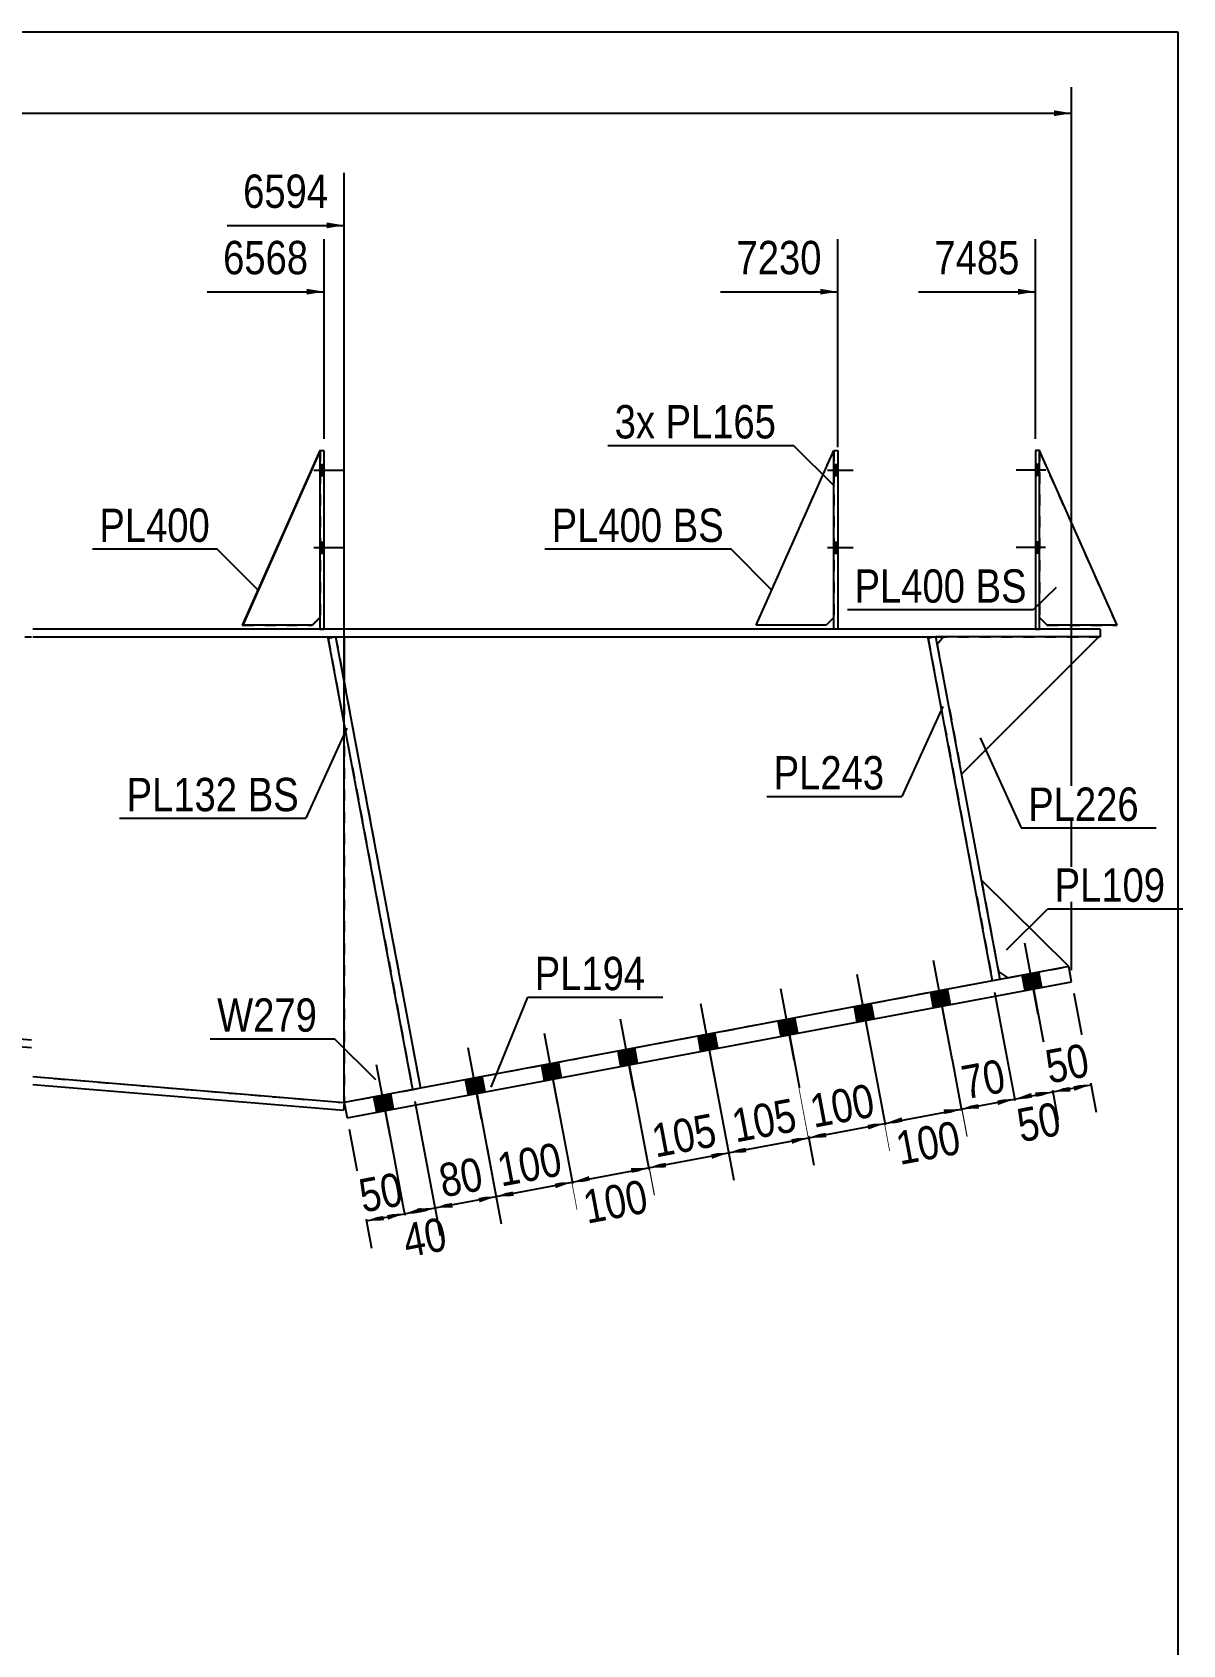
# Model space of a CAD drawing. Header units: millimetres. Extents: x -16 to 387, y -215 to 62.
# Drawn here: x 287.8 to 386.7, y -76.6 to 61.9 of the extents above; entities that cross this region are included whole.
import ezdxf

# ---------------------------------------------------------------- set-up
doc = ezdxf.new("R2010")
doc.units = ezdxf.units.MM
doc.linetypes.add('DXK_LINE_DOT1', pattern=[1.8814, 0.9407, -0.9407])
doc.styles.add('Arial Narrow', font='ARIALN.TTF', dxfattribs={"height": 0.2})

# ---------------------------------------------------------------- blocks, each defined once
blk = doc.blocks.new('Unknown-627306620-1201')
at = {"color": 5, "linetype": 'Continuous'}
for p, q in [((386.29, 61.94), (-13.71, 61.94)), ((386.29, -215.06), (386.29, 61.94))]:
    blk.add_line(p, q, dxfattribs=at)
blk = doc.blocks.new('Part-627306620-1448 - 1425')
at = {"color": 2, "linetype": 'Continuous'}
for p, q in [((313.26, 9.88), (313.91, 10)), ((320.54, -28.89), (313.26, 9.88)), ((313.91, 10), (321.2, -28.77))]:
    blk.add_line(p, q, dxfattribs=at)
at = {"color": 7, "linetype": 'DXK_LINE_DOT1'}
blk.add_line((321.2, -28.77), (320.54, -28.89), dxfattribs=at)
blk = doc.blocks.new('Part-627306620-1779 - 1425')
at = {"color": 2, "linetype": 'Continuous'}
for p, q in [((381.04, 11), (374.37, 26)), ((375.04, 11), (374.37, 11.67)), ((381.04, 11), (375.04, 11))]:
    blk.add_line(p, q, dxfattribs=at)
blk = doc.blocks.new('Part-627306620-1470 - 1425')
at = {"color": 2, "linetype": 'Continuous'}
for p, q in [((365.47, 10), (364.81, 9.88)), ((370.34, -19.54), (364.81, 9.88)), ((370.99, -19.42), (365.47, 10))]:
    blk.add_line(p, q, dxfattribs=at)
at = {"color": 7, "linetype": 'DXK_LINE_DOT1'}
blk.add_line((370.99, -19.42), (370.34, -19.54), dxfattribs=at)
blk = doc.blocks.new('Part-627306620-1492 - 1425')
at = {"color": 2, "linetype": 'Continuous'}
for p, q in [((181.89, -11.67), (181.84, -12.33)), ((181.84, -12.33), (199.86, -13.84)), ((181.89, -11.67), (199.86, -13.17)), ((199.96, -14.13), (243.83, -17.8)), ((199.96, -14.8), (243.83, -18.46)), ((243.93, -20.95), (287.79, -24.61)), ((243.93, -21.62), (287.79, -25.28)), ((287.89, -27.77), (314.64, -30)), ((287.89, -28.44), (314.59, -30.66)), ((314.64, -30), (314.59, -30.66))]:
    blk.add_line(p, q, dxfattribs=at)
blk = doc.blocks.new('Part-627306620-1514 - 1425')
at = {"color": 2, "linetype": 'Continuous'}
for p, q in [((314.64, 10), (314.64, 6.12)), ((364.79, 10), (364.81, 9.88)), ((314.64, -30), (314.64, 2.51))]:
    blk.add_line(p, q, dxfattribs=at)
at = {"color": 7, "linetype": 'DXK_LINE_DOT1'}
for p, q in [((314.64, 10), (364.79, 10)), ((364.81, 9.88), (370.34, -19.54)), ((314.64, 6.12), (314.64, 2.51)), ((370.34, -19.54), (321.2, -28.77)), ((320.54, -28.89), (314.64, -30))]:
    blk.add_line(p, q, dxfattribs=at)
blk = doc.blocks.new('Bolt-627306620-1871 - 1425')
at = {"linetype": 'Continuous'}
for points in [[(374.37, 23.87), (374.37, 24.8), (374.04, 24.8), (374.04, 23.87)], [(374.37, 23.87), (374.37, 24.8), (374.04, 24.8), (374.04, 23.87)], [(374.37, 23.87), (374.37, 24.8), (374.04, 24.8), (374.04, 23.87)], [(374.37, 17.2), (374.37, 18.13), (374.04, 18.13), (374.04, 17.2)], [(374.37, 17.2), (374.37, 18.13), (374.04, 18.13), (374.04, 17.2)], [(374.37, 17.2), (374.37, 18.13), (374.04, 18.13), (374.04, 17.2)]]:
    blk.add_hatch(color=3, dxfattribs=at).paths.add_polyline_path(points)
at = {"color": 3, "linetype": 'Continuous'}
for p, q in [((374.91, 24.33), (372.37, 24.33)), ((374.91, 24.33), (372.37, 24.33)), ((374.91, 24.33), (372.37, 24.33)), ((374.37, 24.8), (374.04, 24.8)), ((374.37, 24.8), (374.04, 24.8)), ((374.37, 24.8), (374.04, 24.8)), ((374.37, 23.87), (374.04, 23.87)), ((374.37, 23.87), (374.04, 23.87)), ((374.37, 23.87), (374.04, 23.87)), ((374.37, 18.13), (374.04, 18.13)), ((374.37, 18.13), (374.04, 18.13)), ((374.37, 18.13), (374.04, 18.13)), ((374.9, 17.67), (372.37, 17.67)), ((374.9, 17.67), (372.37, 17.67)), ((374.9, 17.67), (372.37, 17.67)), ((374.37, 17.2), (374.04, 17.2)), ((374.37, 17.2), (374.04, 17.2)), ((374.37, 17.2), (374.04, 17.2))]:
    blk.add_line(p, q, dxfattribs=at)
blk = doc.blocks.new('Part-627306620-1536 - 1425')
at = {"color": 2, "linetype": 'Continuous'}
blk.add_line((161.89, 10), (161.89, -10), dxfattribs=at)
at = {"color": 7, "linetype": 'DXK_LINE_DOT1'}
for p, q in [((161.89, 10), (199.86, 10)), ((199.96, 10), (243.83, 10)), ((243.93, 10), (287.79, 10)), ((287.89, 10), (314.64, 10)), ((314.64, 10), (314.64, 6.12)), ((314.64, 2.51), (314.64, -30)), ((161.89, -10), (199.86, -13.17)), ((199.96, -14.13), (243.83, -17.8)), ((243.93, -20.95), (287.79, -24.61)), ((287.89, -27.77), (314.64, -30))]:
    blk.add_line(p, q, dxfattribs=at)
blk = doc.blocks.new('Part-627306620-1558 - 1425')
at = {"color": 2, "linetype": 'Continuous'}
for p, q in [((312.56, 10.67), (287.89, 10.67)), ((287.89, 10), (365.47, 10)), ((356.7, 10.67), (312.89, 10.67)), ((374.04, 10.67), (357.04, 10.67)), ((379.59, 10), (365.47, 10)), ((379.59, 10.67), (374.37, 10.67)), ((379.59, 10.67), (379.59, 10))]:
    blk.add_line(p, q, dxfattribs=at)
at = {"color": 7, "linetype": 'DXK_LINE_DOT1'}
for p, q in [((312.89, 10.67), (312.56, 10.67)), ((357.04, 10.67), (356.7, 10.67)), ((365.47, 10), (365.47, 10)), ((365.47, 10), (379.59, 10)), ((374.37, 10.67), (374.04, 10.67))]:
    blk.add_line(p, q, dxfattribs=at)
blk = doc.blocks.new('Bolt-627306620-1885 - 1425')
at = {"linetype": 'Continuous'}
for points in [[(374.33, -18.79), (372.89, -19.06), (373.14, -20.37), (374.58, -20.1)], [(374.33, -18.79), (372.89, -19.06), (373.14, -20.37), (374.58, -20.1)], [(366.47, -20.27), (365.03, -20.54), (365.28, -21.85), (366.72, -21.58)], [(366.47, -20.27), (365.03, -20.54), (365.28, -21.85), (366.72, -21.58)], [(359.92, -21.5), (358.48, -21.77), (358.72, -23.08), (360.16, -22.81)], [(359.92, -21.5), (358.48, -21.77), (358.72, -23.08), (360.16, -22.81)], [(353.37, -22.73), (351.92, -23), (352.17, -24.31), (353.61, -24.04)], [(353.37, -22.73), (351.92, -23), (352.17, -24.31), (353.61, -24.04)], [(346.49, -24.02), (345.04, -24.29), (345.29, -25.6), (346.73, -25.33)], [(346.49, -24.02), (345.04, -24.29), (345.29, -25.6), (346.73, -25.33)], [(339.61, -25.31), (338.17, -25.58), (338.41, -26.89), (339.85, -26.62)], [(339.61, -25.31), (338.17, -25.58), (338.41, -26.89), (339.85, -26.62)], [(333.05, -26.54), (331.61, -26.81), (331.86, -28.12), (333.3, -27.85)], [(333.05, -26.54), (331.61, -26.81), (331.86, -28.12), (333.3, -27.85)], [(326.5, -27.77), (325.06, -28.04), (325.31, -29.35), (326.75, -29.08)], [(326.5, -27.77), (325.06, -28.04), (325.31, -29.35), (326.75, -29.08)], [(318.64, -29.25), (317.2, -29.52), (317.44, -30.83), (318.89, -30.56)], [(318.64, -29.25), (317.2, -29.52), (317.44, -30.83), (318.89, -30.56)]]:
    blk.add_hatch(color=3, dxfattribs=at).paths.add_polyline_path(points)
at = {"color": 3, "linetype": 'Continuous'}
for p, q in [((374.27, -22.42), (373.12, -16.3)), ((374.27, -22.42), (373.12, -16.3)), ((366.41, -23.9), (365.26, -17.78)), ((366.41, -23.9), (365.26, -17.78)), ((359.85, -25.13), (358.71, -19.01)), ((359.85, -25.13), (358.71, -19.01)), ((373.14, -20.37), (372.89, -19.06)), ((373.14, -20.37), (372.89, -19.06)), ((374.58, -20.1), (374.33, -18.79)), ((374.58, -20.1), (374.33, -18.79)), ((353.3, -26.36), (352.15, -20.24)), ((353.3, -26.36), (352.15, -20.24)), ((365.28, -21.85), (365.03, -20.54)), ((365.28, -21.85), (365.03, -20.54)), ((366.72, -21.58), (366.47, -20.27)), ((366.72, -21.58), (366.47, -20.27)), ((346.42, -27.65), (345.27, -21.53)), ((346.42, -27.65), (345.27, -21.53)), ((358.72, -23.08), (358.48, -21.77)), ((358.72, -23.08), (358.48, -21.77)), ((360.16, -22.81), (359.92, -21.5)), ((360.16, -22.81), (359.92, -21.5)), ((339.54, -28.95), (338.39, -22.83)), ((339.54, -28.95), (338.39, -22.83)), ((352.17, -24.31), (351.92, -23)), ((352.17, -24.31), (351.92, -23)), ((353.61, -24.04), (353.37, -22.73)), ((353.61, -24.04), (353.37, -22.73)), ((332.99, -30.18), (331.84, -24.06)), ((332.99, -30.18), (331.84, -24.06)), ((345.29, -25.6), (345.04, -24.29)), ((345.29, -25.6), (345.04, -24.29)), ((346.73, -25.33), (346.49, -24.02)), ((346.73, -25.33), (346.49, -24.02)), ((326.44, -31.41), (325.29, -25.29)), ((326.44, -31.41), (325.29, -25.29)), ((338.41, -26.89), (338.17, -25.58)), ((338.41, -26.89), (338.17, -25.58)), ((339.85, -26.62), (339.61, -25.31)), ((339.85, -26.62), (339.61, -25.31)), ((318.58, -32.88), (317.43, -26.76)), ((318.58, -32.88), (317.43, -26.76)), ((331.86, -28.12), (331.61, -26.81)), ((331.86, -28.12), (331.61, -26.81)), ((333.3, -27.85), (333.05, -26.54)), ((333.3, -27.85), (333.05, -26.54)), ((325.31, -29.35), (325.06, -28.04)), ((325.31, -29.35), (325.06, -28.04)), ((326.75, -29.08), (326.5, -27.77)), ((326.75, -29.08), (326.5, -27.77)), ((317.44, -30.83), (317.2, -29.52)), ((317.44, -30.83), (317.2, -29.52)), ((318.89, -30.56), (318.64, -29.25)), ((318.89, -30.56), (318.64, -29.25))]:
    blk.add_line(p, q, dxfattribs=at)
blk = doc.blocks.new('Part-627306620-1981 - 1425')
at = {"color": 2, "linetype": 'Continuous'}
for p, q in [((312.56, 26), (312.56, 10.67)), ((312.56, 26), (312.89, 26)), ((312.89, 26), (312.89, 10.67)), ((312.56, 10.67), (312.89, 10.67))]:
    blk.add_line(p, q, dxfattribs=at)
blk = doc.blocks.new('Part-627306620-1867 - 1425')
at = {"color": 2, "linetype": 'Continuous'}
for p, q in [((376.89, -18.31), (369.39, -10.9)), ((370.87, -18.76), (371.65, -19.29))]:
    blk.add_line(p, q, dxfattribs=at)
at = {"color": 7, "linetype": 'DXK_LINE_DOT1'}
for p, q in [((369.39, -10.9), (370.87, -18.76)), ((371.65, -19.29), (376.89, -18.31))]:
    blk.add_line(p, q, dxfattribs=at)
blk = doc.blocks.new('Part-627306620-1698 - 1425')
at = {"color": 2, "linetype": 'Continuous'}
for p, q in [((312.56, 26), (305.89, 11)), ((305.89, 11), (305.93, 11))]:
    blk.add_line(p, q, dxfattribs=at)
at = {"color": 7, "linetype": 'DXK_LINE_DOT1'}
for p, q in [((312.56, 26), (312.56, 11.67)), ((312.56, 11.67), (311.89, 11)), ((305.93, 11), (311.89, 11))]:
    blk.add_line(p, q, dxfattribs=at)
blk = doc.blocks.new('Part-627306620-1639 - 1425')
at = {"color": 2, "linetype": 'Continuous'}
for p, q in [((350.04, 11), (356.7, 26)), ((356.7, 11.67), (356.04, 11)), ((356.04, 11), (350.04, 11))]:
    blk.add_line(p, q, dxfattribs=at)
at = {"color": 7, "linetype": 'DXK_LINE_DOT1'}
blk.add_line((356.7, 26), (356.7, 11.67), dxfattribs=at)
blk = doc.blocks.new('Part-627306620-1801 - 1425')
at = {"color": 7, "linetype": 'DXK_LINE_DOT1'}
for p, q in [((313.91, 10), (313.26, 9.88)), ((313.26, 9.88), (320.54, -28.89)), ((313.91, 10), (321.2, -28.77))]:
    blk.add_line(p, q, dxfattribs=at)
blk = doc.blocks.new('Part-627306620-1693 - 1425')
at = {"color": 7, "linetype": 'DXK_LINE_DOT1'}
for p, q in [((374.37, 26), (374.37, 11.67)), ((381.04, 11), (374.37, 26)), ((374.37, 11.67), (375.04, 11)), ((375.04, 11), (381.04, 11))]:
    blk.add_line(p, q, dxfattribs=at)
blk = doc.blocks.new('Part-627306620-1823 - 1425')
at = {"color": 2, "linetype": 'Continuous'}
for p, q in [((366.13, 10), (365.59, 9.34)), ((367.68, -1.79), (379.47, 10))]:
    blk.add_line(p, q, dxfattribs=at)
at = {"color": 7, "linetype": 'DXK_LINE_DOT1'}
blk.add_line((365.59, 9.34), (367.68, -1.79), dxfattribs=at)
blk = doc.blocks.new('Part-627306620-1845 - 1425')
at = {"color": 2, "linetype": 'Continuous'}
for p, q in [((376.89, -18.31), (314.64, -30)), ((377.13, -19.62), (376.89, -18.31)), ((314.89, -31.31), (377.13, -19.62)), ((314.64, -30), (314.89, -31.31))]:
    blk.add_line(p, q, dxfattribs=at)
blk = doc.blocks.new('Bolt-627306620-1869 - 1425')
at = {"linetype": 'Continuous'}
for points in [[(357.04, 23.87), (357.04, 24.8), (356.7, 24.8), (356.7, 23.87)], [(357.04, 23.87), (357.04, 24.8), (356.7, 24.8), (356.7, 23.87)], [(357.04, 23.87), (357.04, 24.8), (356.7, 24.8), (356.7, 23.87)], [(357.04, 17.2), (357.04, 18.13), (356.7, 18.13), (356.7, 17.2)], [(357.04, 17.2), (357.04, 18.13), (356.7, 18.13), (356.7, 17.2)], [(357.04, 17.2), (357.04, 18.13), (356.7, 18.13), (356.7, 17.2)]]:
    blk.add_hatch(color=3, dxfattribs=at).paths.add_polyline_path(points)
at = {"color": 3, "linetype": 'Continuous'}
for p, q in [((356.17, 24.33), (358.37, 24.33)), ((356.17, 24.33), (358.37, 24.33)), ((356.17, 24.33), (358.37, 24.33)), ((356.7, 24.8), (357.04, 24.8)), ((356.7, 24.8), (357.04, 24.8)), ((356.7, 24.8), (357.04, 24.8)), ((356.7, 23.87), (357.04, 23.87)), ((356.7, 23.87), (357.04, 23.87)), ((356.7, 23.87), (357.04, 23.87)), ((356.7, 18.13), (357.04, 18.13)), ((356.7, 18.13), (357.04, 18.13)), ((356.7, 18.13), (357.04, 18.13)), ((356.17, 17.67), (358.37, 17.67)), ((356.17, 17.67), (358.37, 17.67)), ((356.17, 17.67), (358.37, 17.67)), ((356.7, 17.2), (357.04, 17.2)), ((356.7, 17.2), (357.04, 17.2)), ((356.7, 17.2), (357.04, 17.2))]:
    blk.add_line(p, q, dxfattribs=at)
blk = doc.blocks.new('Bolt-627306620-1870 - 1425')
at = {"linetype": 'Continuous'}
for points in [[(312.89, 23.87), (312.89, 24.8), (312.56, 24.8), (312.56, 23.87)], [(312.89, 23.87), (312.89, 24.8), (312.56, 24.8), (312.56, 23.87)], [(312.89, 23.87), (312.89, 24.8), (312.56, 24.8), (312.56, 23.87)], [(312.89, 17.2), (312.89, 18.13), (312.56, 18.13), (312.56, 17.2)], [(312.89, 17.2), (312.89, 18.13), (312.56, 18.13), (312.56, 17.2)], [(312.89, 17.2), (312.89, 18.13), (312.56, 18.13), (312.56, 17.2)]]:
    blk.add_hatch(color=3, dxfattribs=at).paths.add_polyline_path(points)
at = {"color": 3, "linetype": 'Continuous'}
for p, q in [((312.03, 24.33), (314.56, 24.33)), ((312.03, 24.33), (314.56, 24.33)), ((312.03, 24.33), (314.56, 24.33)), ((312.56, 24.8), (312.89, 24.8)), ((312.56, 24.8), (312.89, 24.8)), ((312.56, 24.8), (312.89, 24.8)), ((312.56, 23.87), (312.89, 23.87)), ((312.56, 23.87), (312.89, 23.87)), ((312.56, 23.87), (312.89, 23.87)), ((312.56, 18.13), (312.89, 18.13)), ((312.56, 18.13), (312.89, 18.13)), ((312.56, 18.13), (312.89, 18.13)), ((312.03, 17.67), (314.56, 17.67)), ((312.03, 17.67), (314.56, 17.67)), ((312.03, 17.67), (314.56, 17.67)), ((312.56, 17.2), (312.89, 17.2)), ((312.56, 17.2), (312.89, 17.2)), ((312.56, 17.2), (312.89, 17.2))]:
    blk.add_line(p, q, dxfattribs=at)
blk = doc.blocks.new('Part-627306620-1900 - 1425')
at = {"color": 2, "linetype": 'Continuous'}
for p, q in [((312.56, 25.93), (305.93, 11)), ((312.56, 11.63), (311.93, 11)), ((311.93, 11), (305.93, 11))]:
    blk.add_line(p, q, dxfattribs=at)
at = {"color": 7, "linetype": 'DXK_LINE_DOT1'}
for p, q in [((312.59, 26), (312.56, 25.93)), ((312.59, 26), (312.59, 11.67)), ((312.59, 11.67), (312.56, 11.63))]:
    blk.add_line(p, q, dxfattribs=at)
blk = doc.blocks.new('Part-627306620-1986 - 1425')
at = {"color": 2, "linetype": 'Continuous'}
for p, q in [((356.7, 10.67), (356.7, 26)), ((356.7, 26), (357.04, 26)), ((357.04, 26), (357.04, 10.67)), ((357.04, 10.67), (356.7, 10.67))]:
    blk.add_line(p, q, dxfattribs=at)
blk = doc.blocks.new('Part-627306620-1976 - 1425')
at = {"color": 2, "linetype": 'Continuous'}
for p, q in [((374.37, 26), (374.04, 26)), ((374.04, 26), (374.04, 10.67)), ((374.37, 10.67), (374.37, 26)), ((374.04, 10.67), (374.37, 10.67))]:
    blk.add_line(p, q, dxfattribs=at)
blk = doc.blocks.new('Part-627306620-5271 - 1425')
at = {"color": 7, "linetype": 'DXK_LINE_DOT1'}
for p, q in [((350.04, 11), (356.7, 26)), ((356.7, 11.67), (356.04, 11)), ((356.7, 11.67), (356.7, 11.67)), ((356.04, 11), (350.04, 11))]:
    blk.add_line(p, q, dxfattribs=at)
blk = doc.blocks.new('StraightDimension-627306620-2144 - 1425')
at = {"linetype": 'Continuous'}
for points in [[(346.15, -34.34), (347.67, -34.31), (346.24, -34.83)], [(342.31, -35.57), (340.79, -35.6), (342.22, -35.08)]]:
    blk.add_hatch(color=7, dxfattribs=at).paths.add_polyline_path(points)
at = {"color": 7, "linetype": 'Continuous'}
for p, q in [((345.95, -25.14), (348.12, -36.67)), ((339.07, -26.43), (341.24, -37.96)), ((340.79, -35.6), (347.67, -34.31))]:
    blk.add_line(p, q, dxfattribs=at)
at = {"color": 0}
blk.add_wipeout([(347.49, -34.19), (346.71, -30.06), (340.15, -31.3), (340.92, -35.42)], dxfattribs=at)
at = {"color": 3, "style": 'Arial Narrow'}
blk.add_text('105', height=2.863, rotation=10.6341, dxfattribs=at).set_placement((341.4, -34.72))
blk = doc.blocks.new('StraightDimension-627306620-2138 - 1425')
at = {"linetype": 'Continuous'}
for points in [[(332.72, -36.86), (334.24, -36.83), (332.81, -37.35)], [(329.21, -38.03), (327.69, -38.06), (329.12, -37.54)]]:
    blk.add_hatch(color=7, dxfattribs=at).paths.add_polyline_path(points)
at = {"color": 7, "linetype": 'Continuous'}
for p, q in [((332.52, -27.66), (334.68, -39.19)), ((325.97, -28.89), (328.13, -40.42)), ((327.69, -38.06), (334.24, -36.83))]:
    blk.add_line(p, q, dxfattribs=at)
at = {"color": 0}
blk.add_wipeout([(334.22, -36.68), (333.45, -32.55), (326.88, -33.79), (327.65, -37.92)], dxfattribs=at)
at = {"color": 3, "style": 'Arial Narrow'}
blk.add_text('100', height=2.863, rotation=10.6341, dxfattribs=at).set_placement((328.13, -37.22))
blk = doc.blocks.new('StraightDimension-627306620-2171 - 1425')
at = {"linetype": 'Continuous'}
for points in [[(369.18, -30.52), (367.66, -30.55), (369.09, -30.03)], [(370.72, -29.73), (372.24, -29.69), (370.81, -30.22)]]:
    blk.add_hatch(color=7, dxfattribs=at).paths.add_polyline_path(points)
at = {"color": 7, "linetype": 'Continuous'}
for p, q in [((370.52, -20.52), (372.69, -32.05)), ((365.94, -21.38), (368.1, -32.91)), ((367.66, -30.55), (372.24, -29.69))]:
    blk.add_line(p, q, dxfattribs=at)
at = {"color": 0}
blk.add_wipeout([(372.31, -29.53), (371.53, -25.4), (366.76, -26.3), (367.54, -30.43)], dxfattribs=at)
at = {"color": 3, "style": 'Arial Narrow'}
blk.add_text('70', height=2.863, rotation=10.6341, dxfattribs=at).set_placement((368.02, -29.72))
blk = doc.blocks.new('StraightDimension-627306620-2010 - 1425')
at = {"linetype": 'Continuous'}
blk.add_hatch(color=7, dxfattribs=at).paths.add_polyline_path([(375.63, 55.23), (377.13, 54.98), (375.63, 54.73)])
at = {"color": 7, "linetype": 'Continuous'}
for p, q in [((377.13, -18.62), (377.13, 57.23)), ((-1.07, 54.98), (377.13, 54.98))]:
    blk.add_line(p, q, dxfattribs=at)
blk = doc.blocks.new('StraightDimension-627306620-2092 - 1425')
at = {"linetype": 'Continuous'}
for points in [[(318.07, -40.12), (316.55, -40.15), (317.98, -39.63)], [(318.31, -39.57), (319.83, -39.54), (318.4, -40.06)]]:
    blk.add_hatch(color=7, dxfattribs=at).paths.add_polyline_path(points)
at = {"color": 7, "linetype": 'Continuous'}
for p, q in [((318.1, -30.37), (320.27, -41.9)), ((315.07, -32.29), (316.99, -42.51)), ((316.55, -40.15), (319.83, -39.54))]:
    blk.add_line(p, q, dxfattribs=at)
at = {"color": 0}
blk.add_wipeout([(320.55, -39.25), (319.77, -35.12), (315, -36.02), (315.77, -40.15)], dxfattribs=at)
at = {"color": 3, "style": 'Arial Narrow'}
blk.add_text('50', height=2.863, rotation=10.6341, dxfattribs=at).set_placement((316.25, -39.45))
blk = doc.blocks.new('StraightDimension-627306620-2107 - 1425')
at = {"linetype": 'Continuous'}
for points in [[(321.35, -39.51), (319.83, -39.54), (321.25, -39.02)], [(320.93, -39.08), (322.45, -39.05), (321.02, -39.57)]]:
    blk.add_hatch(color=7, dxfattribs=at).paths.add_polyline_path(points)
at = {"color": 7, "linetype": 'Continuous'}
for p, q in [((318.1, -30.37), (320.24, -41.75)), ((320.72, -29.88), (322.86, -41.26)), ((319.83, -39.54), (322.45, -39.05))]:
    blk.add_line(p, q, dxfattribs=at)
at = {"color": 0}
blk.add_wipeout([(324.33, -43.12), (323.55, -38.99), (318.78, -39.89), (319.55, -44.02)], dxfattribs=at)
at = {"color": 3, "style": 'Arial Narrow'}
blk.add_text('40', height=2.863, rotation=10.6341, dxfattribs=at).set_placement((320.03, -43.31))
blk = doc.blocks.new('StraightDimension-627306620-2125 - 1425')
at = {"linetype": 'Continuous'}
for points in [[(323.97, -39.01), (322.45, -39.05), (323.87, -38.52)], [(326.17, -38.09), (327.69, -38.06), (326.26, -38.58)]]:
    blk.add_hatch(color=7, dxfattribs=at).paths.add_polyline_path(points)
at = {"color": 7, "linetype": 'Continuous'}
for p, q in [((325.97, -28.89), (328.13, -40.42)), ((320.72, -29.88), (322.89, -41.4)), ((322.45, -39.05), (327.69, -38.06))]:
    blk.add_line(p, q, dxfattribs=at)
at = {"color": 0}
blk.add_wipeout([(327.43, -37.96), (326.65, -33.83), (321.88, -34.73), (322.65, -38.85)], dxfattribs=at)
at = {"color": 3, "style": 'Arial Narrow'}
blk.add_text('80', height=2.863, rotation=10.6341, dxfattribs=at).set_placement((323.13, -38.15))
blk = doc.blocks.new('StraightDimension-627306620-2141 - 1425')
at = {"linetype": 'Continuous'}
for points in [[(339.27, -35.63), (340.79, -35.6), (339.36, -36.12)], [(335.76, -36.8), (334.24, -36.83), (335.67, -36.31)]]:
    blk.add_hatch(color=7, dxfattribs=at).paths.add_polyline_path(points)
at = {"color": 7, "linetype": 'Continuous'}
for p, q in [((332.52, -27.66), (334.66, -39.04)), ((339.07, -26.43), (341.21, -37.81)), ((334.24, -36.83), (340.79, -35.6))]:
    blk.add_line(p, q, dxfattribs=at)
at = {"color": 0}
blk.add_wipeout([(341.6, -39.87), (340.83, -35.75), (334.26, -36.98), (335.03, -41.11)], dxfattribs=at)
at = {"color": 3, "style": 'Arial Narrow'}
blk.add_text('100', height=2.863, rotation=10.6341, dxfattribs=at).set_placement((335.51, -40.41))
blk = doc.blocks.new('StraightDimension-627306620-2153 - 1425')
at = {"linetype": 'Continuous'}
for points in [[(353.03, -33.05), (354.55, -33.02), (353.12, -33.54)], [(349.19, -34.28), (347.67, -34.31), (349.1, -33.79)]]:
    blk.add_hatch(color=7, dxfattribs=at).paths.add_polyline_path(points)
at = {"color": 7, "linetype": 'Continuous'}
for p, q in [((352.83, -23.85), (355, -35.37)), ((345.95, -25.14), (348.12, -36.67)), ((347.67, -34.31), (354.55, -33.02))]:
    blk.add_line(p, q, dxfattribs=at)
at = {"color": 0}
blk.add_wipeout([(354.37, -32.9), (353.59, -28.77), (347.02, -30), (347.8, -34.13)], dxfattribs=at)
at = {"color": 3, "style": 'Arial Narrow'}
blk.add_text('105', height=2.863, rotation=10.6341, dxfattribs=at).set_placement((348.28, -33.43))
blk = doc.blocks.new('StraightDimension-627306620-2162 - 1425')
at = {"linetype": 'Continuous'}
for points in [[(359.58, -31.82), (361.1, -31.79), (359.68, -32.31)], [(356.07, -32.99), (354.55, -33.02), (355.98, -32.49)]]:
    blk.add_hatch(color=7, dxfattribs=at).paths.add_polyline_path(points)
at = {"color": 7, "linetype": 'Continuous'}
for p, q in [((359.38, -22.62), (361.55, -34.14)), ((352.83, -23.85), (355, -35.37)), ((354.55, -33.02), (361.1, -31.79))]:
    blk.add_line(p, q, dxfattribs=at)
at = {"color": 0}
blk.add_wipeout([(361.09, -31.64), (360.31, -27.51), (353.74, -28.74), (354.52, -32.87)], dxfattribs=at)
at = {"color": 3, "style": 'Arial Narrow'}
blk.add_text('100', height=2.863, rotation=10.6341, dxfattribs=at).set_placement((354.99, -32.17))
blk = doc.blocks.new('StraightDimension-627306620-2165 - 1425')
at = {"linetype": 'Continuous'}
for points in [[(362.62, -31.75), (361.1, -31.79), (362.53, -31.26)], [(366.14, -30.59), (367.66, -30.55), (366.23, -31.08)]]:
    blk.add_hatch(color=7, dxfattribs=at).paths.add_polyline_path(points)
at = {"color": 7, "linetype": 'Continuous'}
for p, q in [((365.94, -21.38), (368.07, -32.77)), ((359.38, -22.62), (361.52, -34)), ((361.1, -31.79), (367.66, -30.55))]:
    blk.add_line(p, q, dxfattribs=at)
at = {"color": 0}
blk.add_wipeout([(368.47, -34.83), (367.69, -30.7), (361.12, -31.93), (361.9, -36.06)], dxfattribs=at)
at = {"color": 3, "style": 'Arial Narrow'}
blk.add_text('100', height=2.863, rotation=10.6341, dxfattribs=at).set_placement((362.38, -35.36))
blk = doc.blocks.new('StraightDimension-627306620-2175 - 1425')
at = {"linetype": 'Continuous'}
for points in [[(374, -29.11), (375.52, -29.08), (374.09, -29.6)], [(373.76, -29.66), (372.24, -29.69), (373.67, -29.17)]]:
    blk.add_hatch(color=7, dxfattribs=at).paths.add_polyline_path(points)
at = {"color": 7, "linetype": 'Continuous'}
for p, q in [((370.52, -20.52), (372.66, -31.91)), ((373.8, -19.91), (375.93, -31.29)), ((372.24, -29.69), (375.52, -29.08))]:
    blk.add_line(p, q, dxfattribs=at)
at = {"color": 0}
blk.add_wipeout([(377.07, -33.21), (376.3, -29.09), (371.52, -29.98), (372.3, -34.11)], dxfattribs=at)
at = {"color": 3, "style": 'Arial Narrow'}
blk.add_text('50', height=2.863, rotation=10.6341, dxfattribs=at).set_placement((372.78, -33.41))
blk = doc.blocks.new('StraightDimension-627306620-2188 - 1425')
at = {"linetype": 'Continuous'}
for points in [[(377.04, -29.05), (375.52, -29.08), (376.95, -28.56)], [(377.27, -28.49), (378.8, -28.46), (377.37, -28.99)]]:
    blk.add_hatch(color=7, dxfattribs=at).paths.add_polyline_path(points)
at = {"color": 7, "linetype": 'Continuous'}
for p, q in [((373.8, -19.91), (375.96, -31.44)), ((377.32, -20.6), (379.24, -30.82)), ((375.52, -29.08), (378.8, -28.46))]:
    blk.add_line(p, q, dxfattribs=at)
at = {"color": 0}
blk.add_wipeout([(379.52, -28.18), (378.74, -24.05), (373.97, -24.94), (374.74, -29.07)], dxfattribs=at)
at = {"color": 3, "style": 'Arial Narrow'}
blk.add_text('50', height=2.863, rotation=10.6341, dxfattribs=at).set_placement((375.22, -28.37))
blk = doc.blocks.new('StraightDimension-627306620-6646 - 1425')
at = {"linetype": 'Continuous'}
blk.add_hatch(color=7, dxfattribs=at).paths.add_polyline_path([(372.54, 39.9), (374.04, 39.65), (372.54, 39.4)])
at = {"color": 7, "linetype": 'Continuous'}
for p, q in [((374.04, 27), (374.04, 44.15)), ((363.98, 39.65), (374.04, 39.65))]:
    blk.add_line(p, q, dxfattribs=at)
at = {"color": 0}
blk.add_wipeout([(373.26, 40.55), (373.26, 44.75), (364.75, 44.75), (364.75, 40.55)], dxfattribs=at)
at = {"color": 3, "style": 'Arial Narrow'}
blk.add_text('7485', height=2.863, dxfattribs=at).set_placement((365.35, 41.15))
blk = doc.blocks.new('StraightDimension-627306620-6647 - 1425')
at = {"linetype": 'Continuous'}
blk.add_hatch(color=7, dxfattribs=at).paths.add_polyline_path([(355.54, 39.9), (357.04, 39.65), (355.54, 39.4)])
at = {"color": 7, "linetype": 'Continuous'}
for p, q in [((357.04, 26.29), (357.04, 44.15)), ((346.97, 39.65), (357.04, 39.65))]:
    blk.add_line(p, q, dxfattribs=at)
at = {"color": 0}
blk.add_wipeout([(356.26, 40.55), (356.26, 44.75), (347.75, 44.75), (347.75, 40.55)], dxfattribs=at)
at = {"color": 3, "style": 'Arial Narrow'}
blk.add_text('7230', height=2.863, dxfattribs=at).set_placement((348.35, 41.15))
blk = doc.blocks.new('StraightDimension-627306620-6648 - 1425')
at = {"linetype": 'Continuous'}
blk.add_hatch(color=7, dxfattribs=at).paths.add_polyline_path([(313.14, 45.6), (314.64, 45.35), (313.14, 45.1)])
at = {"color": 7, "linetype": 'Continuous'}
for p, q in [((314.64, -29), (314.64, 49.85)), ((304.58, 45.35), (314.64, 45.35))]:
    blk.add_line(p, q, dxfattribs=at)
at = {"color": 0}
blk.add_wipeout([(313.87, 46.25), (313.87, 50.45), (305.36, 50.45), (305.36, 46.25)], dxfattribs=at)
at = {"color": 3, "style": 'Arial Narrow'}
blk.add_text('6594', height=2.863, dxfattribs=at).set_placement((305.96, 46.85))
blk = doc.blocks.new('StraightDimension-627306620-6649 - 1425')
at = {"linetype": 'Continuous'}
blk.add_hatch(color=7, dxfattribs=at).paths.add_polyline_path([(311.43, 39.9), (312.93, 39.65), (311.43, 39.4)])
at = {"color": 7, "linetype": 'Continuous'}
for p, q in [((312.93, 27), (312.93, 44.15)), ((302.86, 39.65), (312.93, 39.65))]:
    blk.add_line(p, q, dxfattribs=at)
at = {"color": 0}
blk.add_wipeout([(312.15, 40.55), (312.15, 44.75), (303.64, 44.75), (303.64, 40.55)], dxfattribs=at)
at = {"color": 3, "style": 'Arial Narrow'}
blk.add_text('6568', height=2.863, dxfattribs=at).set_placement((304.24, 41.15))
blk = doc.blocks.new('MarkSet-627306620-4556 - 1425')
at = {"color": 7, "linetype": 'Continuous'}
blk.add_line((356.79, 22.91), (353.25, 26.45), dxfattribs=at)
at = {"color": 0}
for points in [[(341.35, 27.05), (341.35, 30.05), (337.88, 30.05), (337.88, 27.05)], [(351.75, 27.05), (351.75, 30.05), (342.25, 30.05), (342.25, 27.05)]]:
    blk.add_wipeout(points, dxfattribs=at)
for points in [[(341.35, 27.05), (341.35, 30.05), (337.88, 30.05), (337.88, 27.05)], [(351.75, 27.05), (351.75, 30.05), (342.25, 30.05), (342.25, 27.05)]]:
    blk.add_wipeout(points, dxfattribs=at)
at = {"color": 7, "linetype": 'Continuous'}
blk.add_line((337.28, 26.45), (353.25, 26.45), dxfattribs=at)
at = {"color": 3, "style": 'Arial Narrow'}
for s, p in [('3x', (337.88, 27.05)), ('PL165', (342.25, 27.05))]:
    blk.add_text(s, height=2.863, dxfattribs=at).set_placement(p)
blk = doc.blocks.new('MarkSet-627306620-5997 - 1425')
at = {"color": 0}
for points in [[(341.97, 18.16), (341.97, 21.16), (332.47, 21.16), (332.47, 18.16)], [(347.25, 18.16), (347.25, 21.16), (342.87, 21.16), (342.87, 18.16)]]:
    blk.add_wipeout(points, dxfattribs=at)
for points in [[(341.97, 18.16), (341.97, 21.16), (332.47, 21.16), (332.47, 18.16)], [(347.25, 18.16), (347.25, 21.16), (342.87, 21.16), (342.87, 18.16)]]:
    blk.add_wipeout(points, dxfattribs=at)
at = {"color": 7, "linetype": 'Continuous'}
for p in [(331.87, 17.56), (351.39, 14.02)]:
    blk.add_line(p, (347.85, 17.56), dxfattribs=at)
at = {"color": 3, "style": 'Arial Narrow'}
for s, p in [('PL400', (332.47, 18.16)), ('BS', (342.87, 18.16))]:
    blk.add_text(s, height=2.863, dxfattribs=at).set_placement(p)
blk = doc.blocks.new('MarkSet-627306620-4590 - 1425')
at = {"color": 0}
blk.add_wipeout([(303.11, 18.16), (303.11, 21.16), (293.61, 21.16), (293.61, 18.16)], dxfattribs=at)
blk.add_wipeout([(303.11, 18.16), (303.11, 21.16), (293.61, 21.16), (293.61, 18.16)], dxfattribs=at)
at = {"color": 7, "linetype": 'Continuous'}
for p in [(293.01, 17.56), (307.25, 14.02)]:
    blk.add_line(p, (303.71, 17.56), dxfattribs=at)
at = {"color": 3, "style": 'Arial Narrow'}
blk.add_text('PL400', height=2.863, dxfattribs=at).set_placement((293.61, 18.16))
blk = doc.blocks.new('Mark-627306620-4612 - 1425')
at = {"color": 7, "linetype": 'Continuous'}
blk.add_line((317.35, -28.05), (313.81, -24.51), dxfattribs=at)
at = {"color": 0}
blk.add_wipeout([(312.31, -23.91), (312.31, -20.91), (303.73, -20.91), (303.73, -23.91)], dxfattribs=at)
blk.add_wipeout([(312.31, -23.91), (312.31, -20.91), (303.73, -20.91), (303.73, -23.91)], dxfattribs=at)
at = {"color": 7, "linetype": 'Continuous'}
blk.add_line((303.13, -24.51), (313.81, -24.51), dxfattribs=at)
at = {"color": 3, "style": 'Arial Narrow'}
blk.add_text('W279', height=2.863, dxfattribs=at).set_placement((303.73, -23.91))
blk = doc.blocks.new('MarkSet-627306620-4509 - 1425')
at = {"color": 0}
for points in [[(305.46, -4.97), (305.46, -1.97), (295.95, -1.97), (295.95, -4.97)], [(310.74, -4.97), (310.74, -1.97), (306.36, -1.97), (306.36, -4.97)]]:
    blk.add_wipeout(points, dxfattribs=at)
for points in [[(305.46, -4.97), (305.46, -1.97), (295.95, -1.97), (295.95, -4.97)], [(310.74, -4.97), (310.74, -1.97), (306.36, -1.97), (306.36, -4.97)]]:
    blk.add_wipeout(points, dxfattribs=at)
at = {"color": 7, "linetype": 'Continuous'}
for p in [(314.87, 2.16), (295.35, -5.57)]:
    blk.add_line(p, (311.34, -5.57), dxfattribs=at)
at = {"color": 3, "style": 'Arial Narrow'}
for s, p in [('PL132', (295.95, -4.97)), ('BS', (306.36, -4.97))]:
    blk.add_text(s, height=2.863, dxfattribs=at).set_placement(p)
blk = doc.blocks.new('MarkSet-627306620-4579 - 1425')
at = {"color": 0}
for points in [[(367.99, 12.94), (367.99, 15.94), (358.49, 15.94), (358.49, 12.94)], [(373.27, 12.94), (373.27, 15.94), (368.89, 15.94), (368.89, 12.94)]]:
    blk.add_wipeout(points, dxfattribs=at)
for points in [[(367.99, 12.94), (367.99, 15.94), (358.49, 15.94), (358.49, 12.94)], [(373.27, 12.94), (373.27, 15.94), (368.89, 15.94), (368.89, 12.94)]]:
    blk.add_wipeout(points, dxfattribs=at)
at = {"color": 7, "linetype": 'Continuous'}
for p in [(375.82, 14.23), (357.89, 12.34)]:
    blk.add_line(p, (373.87, 12.34), dxfattribs=at)
at = {"color": 3, "style": 'Arial Narrow'}
for s, p in [('PL400', (358.49, 12.94)), ('BS', (368.89, 12.94))]:
    blk.add_text(s, height=2.863, dxfattribs=at).set_placement(p)
blk = doc.blocks.new('Mark-627306620-4606 - 1425')
at = {"color": 7, "linetype": 'Continuous'}
blk.add_line((366.08, 4.03), (362.54, -3.7), dxfattribs=at)
at = {"color": 0}
blk.add_wipeout([(361.04, -3.1), (361.04, -0.1), (351.54, -0.1), (351.54, -3.1)], dxfattribs=at)
blk.add_wipeout([(361.04, -3.1), (361.04, -0.1), (351.54, -0.1), (351.54, -3.1)], dxfattribs=at)
at = {"color": 7, "linetype": 'Continuous'}
blk.add_line((350.94, -3.7), (362.54, -3.7), dxfattribs=at)
at = {"color": 3, "style": 'Arial Narrow'}
blk.add_text('PL243', height=2.863, dxfattribs=at).set_placement((351.54, -3.1))
blk = doc.blocks.new('Mark-627306620-4636 - 1425')
at = {"color": 0}
blk.add_wipeout([(382.91, -5.8), (382.91, -2.8), (373.41, -2.8), (373.41, -5.8)], dxfattribs=at)
blk.add_wipeout([(382.91, -5.8), (382.91, -2.8), (373.41, -2.8), (373.41, -5.8)], dxfattribs=at)
at = {"color": 7, "linetype": 'Continuous'}
for p, q in [((369.27, 1.34), (372.81, -6.4)), ((372.81, -6.4), (384.41, -6.4))]:
    blk.add_line(p, q, dxfattribs=at)
at = {"color": 3, "style": 'Arial Narrow'}
blk.add_text('PL226', height=2.863, dxfattribs=at).set_placement((373.41, -5.8))
blk = doc.blocks.new('Mark-627306620-4639 - 1425')
at = {"color": 0}
blk.add_wipeout([(340.51, -20.34), (340.51, -17.34), (331.01, -17.34), (331.01, -20.34)], dxfattribs=at)
blk.add_wipeout([(340.51, -20.34), (340.51, -17.34), (331.01, -17.34), (331.01, -20.34)], dxfattribs=at)
at = {"color": 7, "linetype": 'Continuous'}
for p, q in [((327.26, -28.67), (330.41, -20.94)), ((330.41, -20.94), (342.01, -20.94))]:
    blk.add_line(p, q, dxfattribs=at)
at = {"color": 3, "style": 'Arial Narrow'}
blk.add_text('PL194', height=2.863, dxfattribs=at).set_placement((331.01, -20.34))
blk = doc.blocks.new('Mark-627306620-4642 - 1425')
at = {"color": 0}
blk.add_wipeout([(385.19, -12.75), (385.19, -9.75), (375.68, -9.75), (375.68, -12.75)], dxfattribs=at)
blk.add_wipeout([(385.19, -12.75), (385.19, -9.75), (375.68, -9.75), (375.68, -12.75)], dxfattribs=at)
at = {"color": 7, "linetype": 'Continuous'}
for p, q in [((371.55, -16.88), (375.08, -13.35)), ((375.08, -13.35), (386.69, -13.35))]:
    blk.add_line(p, q, dxfattribs=at)
at = {"color": 3, "style": 'Arial Narrow'}
blk.add_text('PL109', height=2.863, dxfattribs=at).set_placement((375.68, -12.75))

msp = doc.modelspace()

# ---------------------------------------------------------------- block references
for name in ['Unknown-627306620-1201', 'Part-627306620-1698 - 1425', 'Part-627306620-1900 - 1425', 'Part-627306620-1981 - 1425', 'Part-627306620-1639 - 1425', 'Part-627306620-5271 - 1425', 'Part-627306620-1986 - 1425', 'Part-627306620-1976 - 1425', 'Part-627306620-1779 - 1425', 'Part-627306620-1693 - 1425', 'Bolt-627306620-1870 - 1425', 'Bolt-627306620-1869 - 1425', 'Bolt-627306620-1871 - 1425', 'Part-627306620-1558 - 1425', 'Part-627306620-1536 - 1425', 'Part-627306620-1448 - 1425', 'Part-627306620-1801 - 1425', 'Part-627306620-1514 - 1425', 'Part-627306620-1470 - 1425', 'Part-627306620-1823 - 1425', 'Part-627306620-1867 - 1425', 'Part-627306620-1492 - 1425', 'Bolt-627306620-1885 - 1425', 'Part-627306620-1845 - 1425']:
    msp.add_blockref(name, (0, 0))

# ---------------------------------------------------------------- next in the draw order: block references
for name in ['StraightDimension-627306620-2010 - 1425', 'StraightDimension-627306620-2171 - 1425', 'StraightDimension-627306620-2144 - 1425', 'StraightDimension-627306620-2138 - 1425', 'StraightDimension-627306620-2092 - 1425']:
    msp.add_blockref(name, (0, 0))

# ---------------------------------------------------------------- next in the draw order: block references
for name in ['StraightDimension-627306620-6648 - 1425', 'StraightDimension-627306620-6647 - 1425', 'StraightDimension-627306620-6646 - 1425', 'MarkSet-627306620-5997 - 1425', 'MarkSet-627306620-4579 - 1425', 'Mark-627306620-4606 - 1425', 'Mark-627306620-4636 - 1425', 'Mark-627306620-4642 - 1425', 'StraightDimension-627306620-2175 - 1425', 'StraightDimension-627306620-2153 - 1425', 'StraightDimension-627306620-2141 - 1425', 'StraightDimension-627306620-2107 - 1425']:
    msp.add_blockref(name, (0, 0))

# ---------------------------------------------------------------- next in the draw order: block references
for name in ['StraightDimension-627306620-6649 - 1425', 'MarkSet-627306620-4556 - 1425', 'MarkSet-627306620-4590 - 1425', 'MarkSet-627306620-4509 - 1425', 'StraightDimension-627306620-2188 - 1425', 'Mark-627306620-4612 - 1425', 'StraightDimension-627306620-2162 - 1425', 'StraightDimension-627306620-2125 - 1425']:
    msp.add_blockref(name, (0, 0))

# ---------------------------------------------------------------- next in the draw order: block references
for name in ['Mark-627306620-4639 - 1425', 'StraightDimension-627306620-2165 - 1425']:
    msp.add_blockref(name, (0, 0))

doc.saveas('drawing.dxf')
